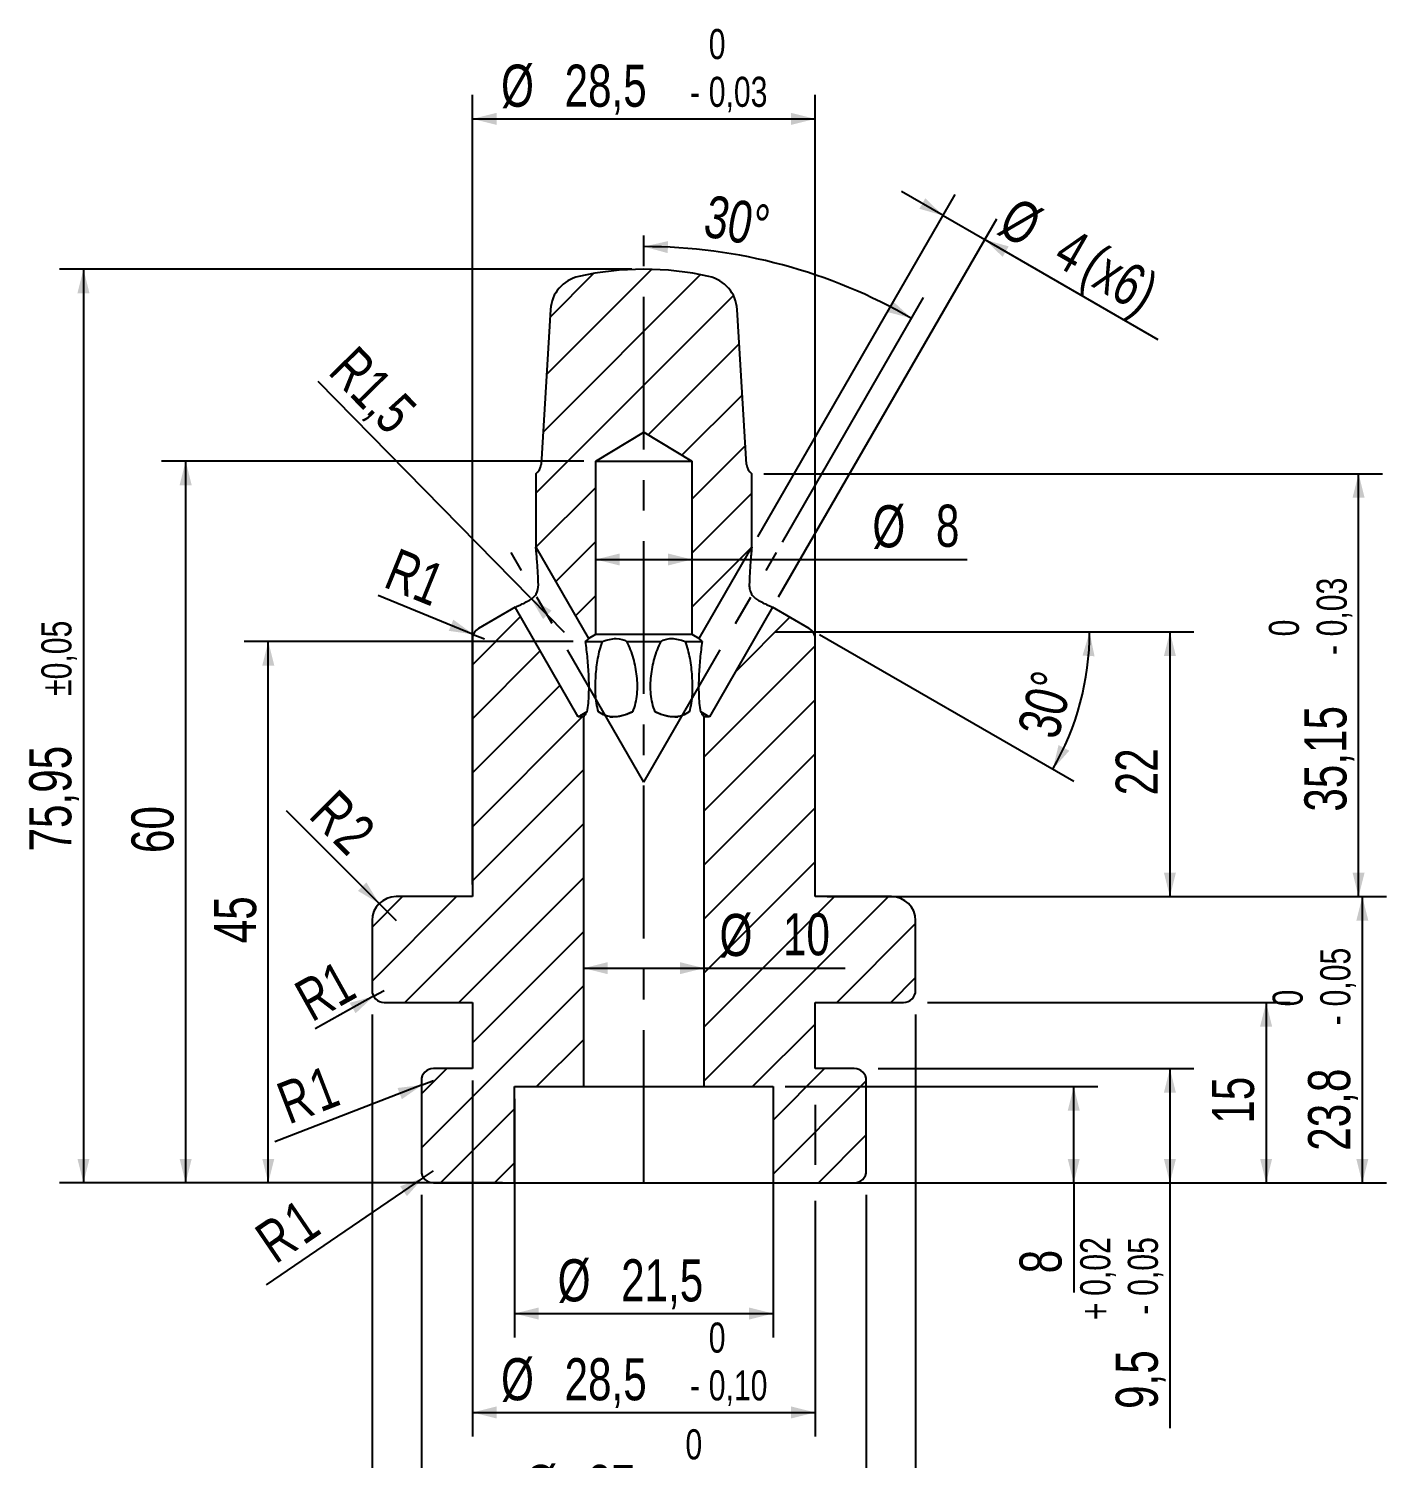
# Model space of a CAD drawing. Header units: millimetres. Extents: x 8 to 412, y 8 to 289.
# Drawn here: x 186.4 to 299.4, y 103.5 to 222.3 of the extents above; entities that cross this region are included whole.
import ezdxf

# ---------------------------------------------------------------- set-up
doc = ezdxf.new("R2010")
doc.units = ezdxf.units.MM
doc.linetypes.add('CENTERX2', pattern=[20.32, 12.7, -2.54, 2.54, -2.54])
for name, color, linetype in [('CENTERLINE', 4, 'CENTERX2'), ('DIMENSIONS', 2, 'Continuous'), ('HATCH', 3, 'Continuous')]:
    doc.layers.add(name, color=color, linetype=linetype)
doc.layers.add('OUTLINE', color=7, linetype='Continuous', lineweight=25)
doc.styles.add('SLDTEXTSTYLE0', font='TXT', dxfattribs={"width": 0.75})
doc.dimstyles.new('SLDDIMSTYLE1', dxfattribs={"dimtxt": 3.5, "dimasz": 2, "dimexe": 0, "dimexo": 0.0625, "dimgap": 0.875, "dimtad": 1, "dimdec": 4, "dimzin": 12, "dimdsep": 46, "dimtxsty": 'SLDTEXTSTYLE0', "dimsah": 1, "dimcen": 0.09, "dimazin": 3, "dimtfac": 1, "dimtofl": 0, "dimtmove": 0, "dimatfit": 3, "dimfxl": 0, "dimfrac": 2, "dimtolj": 1, "dimtzin": 12, "dimarcsym": 0})
doc.dimstyles.new('SLDDIMSTYLE10', dxfattribs={"dimtxt": 3.5, "dimasz": 2, "dimexe": 0, "dimexo": 0.0625, "dimgap": 0.875, "dimtad": 1, "dimrnd": 1e-09, "dimzin": 12, "dimdsep": 46, "dimtxsty": 'SLDTEXTSTYLE0', "dimsah": 1, "dimcen": 0, "dimadec": 0, "dimazin": 3, "dimtfac": 1, "dimtofl": 0, "dimtmove": 0, "dimatfit": 3, "dimfxl": 0, "dimfrac": 2, "dimtolj": 1, "dimtzin": 12, "dimarcsym": 0})
doc.dimstyles.new('SLDDIMSTYLE11', dxfattribs={"dimtxt": 3.5, "dimasz": 2, "dimexe": 0, "dimexo": 0.0625, "dimgap": 0.875, "dimtad": 1, "dimrnd": 1e-09, "dimzin": 12, "dimdsep": 46, "dimtxsty": 'SLDTEXTSTYLE0', "dimsah": 1, "dimcen": 0, "dimadec": 0, "dimazin": 3, "dimtfac": 1, "dimtofl": 0, "dimtmove": 0, "dimatfit": 3, "dimfxl": 0, "dimfrac": 2, "dimtolj": 1, "dimtzin": 12, "dimarcsym": 0})
doc.dimstyles.new('SLDDIMSTYLE12', dxfattribs={"dimtxt": 3.5, "dimasz": 2, "dimexe": 0, "dimexo": 0.0625, "dimgap": 0.875, "dimtad": 1, "dimrnd": 1e-09, "dimzin": 12, "dimdsep": 46, "dimtxsty": 'SLDTEXTSTYLE0', "dimsah": 1, "dimcen": 0.09, "dimadec": 0, "dimazin": 3, "dimtfac": 1, "dimtmove": 0, "dimatfit": 0, "dimfxl": 0, "dimfrac": 2, "dimtolj": 1, "dimtzin": 12, "dimarcsym": 0})
doc.dimstyles.new('SLDDIMSTYLE13', dxfattribs={"dimtxt": 3.5, "dimasz": 2, "dimexe": 0, "dimexo": 0.0625, "dimgap": 0.875, "dimtad": 1, "dimrnd": 1e-09, "dimzin": 12, "dimdsep": 46, "dimtxsty": 'SLDTEXTSTYLE0', "dimsah": 1, "dimcen": 0, "dimadec": 0, "dimazin": 3, "dimtfac": 1, "dimtofl": 0, "dimtmove": 1, "dimatfit": 3, "dimfxl": 0, "dimfrac": 2, "dimtolj": 1, "dimtzin": 12, "dimarcsym": 0})
doc.dimstyles.new('SLDDIMSTYLE2', dxfattribs={"dimtxt": 3.5, "dimasz": 2, "dimexe": 0, "dimexo": 0.0625, "dimgap": 0.875, "dimtad": 1, "dimrnd": 1e-09, "dimzin": 12, "dimdsep": 46, "dimtxsty": 'SLDTEXTSTYLE0', "dimsah": 1, "dimcen": 0.09, "dimadec": 0, "dimazin": 3, "dimtfac": 1, "dimtofl": 0, "dimtmove": 0, "dimatfit": 3, "dimfxl": 0, "dimfrac": 2, "dimtolj": 1, "dimtzin": 12, "dimarcsym": 0})
doc.dimstyles.new('SLDDIMSTYLE3', dxfattribs={"dimtxt": 3.5, "dimasz": 2, "dimexe": 0, "dimexo": 0.0625, "dimgap": 0.875, "dimtad": 1, "dimdec": 1, "dimrnd": 1e-09, "dimzin": 12, "dimdsep": 46, "dimtxsty": 'SLDTEXTSTYLE0', "dimsah": 1, "dimcen": 0.09, "dimadec": 0, "dimazin": 3, "dimtol": 1, "dimtm": 0.05, "dimtfac": 1, "dimtofl": 0, "dimtmove": 0, "dimatfit": 3, "dimfxl": 0, "dimfrac": 2, "dimtolj": 1, "dimarcsym": 0})
doc.dimstyles.new('SLDDIMSTYLE4', dxfattribs={"dimtxt": 3.5, "dimasz": 2, "dimexe": 0, "dimexo": 0.0625, "dimgap": 0.875, "dimtad": 1, "dimrnd": 1e-09, "dimzin": 12, "dimdsep": 46, "dimtxsty": 'SLDTEXTSTYLE0', "dimsah": 1, "dimcen": 0.09, "dimadec": 0, "dimazin": 3, "dimtol": 1, "dimtp": 0.02, "dimtm": 0.05, "dimtfac": 1, "dimtofl": 0, "dimtmove": 0, "dimatfit": 3, "dimfxl": 0, "dimfrac": 2, "dimtolj": 1, "dimarcsym": 0})
doc.dimstyles.new('SLDDIMSTYLE5', dxfattribs={"dimtxt": 3.5, "dimasz": 2, "dimexe": 0, "dimexo": 0.0625, "dimgap": 0.875, "dimtad": 1, "dimrnd": 1e-09, "dimzin": 12, "dimdsep": 46, "dimtxsty": 'SLDTEXTSTYLE0', "dimsah": 1, "dimcen": 0.09, "dimadec": 0, "dimazin": 3, "dimtol": 1, "dimtm": 0.03, "dimtfac": 1, "dimtofl": 0, "dimtmove": 0, "dimatfit": 3, "dimfxl": 0, "dimfrac": 2, "dimtolj": 1, "dimarcsym": 0})
doc.dimstyles.new('SLDDIMSTYLE6', dxfattribs={"dimtxt": 3.5, "dimasz": 2, "dimexe": 0, "dimexo": 0.0625, "dimgap": 0.875, "dimtad": 1, "dimrnd": 1e-09, "dimzin": 12, "dimdsep": 46, "dimtxsty": 'SLDTEXTSTYLE0', "dimsah": 1, "dimcen": 0.09, "dimadec": 0, "dimazin": 3, "dimtol": 1, "dimtm": 0.1, "dimtfac": 1, "dimtofl": 0, "dimtmove": 0, "dimatfit": 3, "dimfxl": 0, "dimfrac": 2, "dimtolj": 1, "dimarcsym": 0})
doc.dimstyles.new('SLDDIMSTYLE7', dxfattribs={"dimtxt": 3.5, "dimasz": 2, "dimexe": 0, "dimexo": 0.0625, "dimgap": 0.875, "dimtad": 1, "dimdec": 1, "dimrnd": 1e-09, "dimzin": 12, "dimdsep": 46, "dimtxsty": 'SLDTEXTSTYLE0', "dimsah": 1, "dimcen": 0.09, "dimadec": 0, "dimazin": 3, "dimtfac": 1, "dimtdec": 1, "dimtofl": 0, "dimtmove": 0, "dimatfit": 3, "dimfxl": 0, "dimfrac": 2, "dimtolj": 1, "dimtzin": 12, "dimarcsym": 0})
doc.dimstyles.new('SLDDIMSTYLE8', dxfattribs={"dimtxt": 3.5, "dimasz": 2, "dimexe": 0, "dimexo": 0.0625, "dimgap": 0.875, "dimtad": 1, "dimdec": 1, "dimrnd": 1e-09, "dimzin": 12, "dimdsep": 46, "dimtxsty": 'SLDTEXTSTYLE0', "dimsah": 1, "dimcen": 0, "dimadec": 0, "dimazin": 3, "dimtfac": 1, "dimtdec": 1, "dimtofl": 0, "dimtmove": 0, "dimatfit": 3, "dimfxl": 0, "dimfrac": 2, "dimtolj": 1, "dimtzin": 12, "dimarcsym": 0})
doc.dimstyles.new('SLDDIMSTYLE9', dxfattribs={"dimtxt": 3.5, "dimasz": 2, "dimexe": 0, "dimexo": 0.0625, "dimgap": 0.875, "dimtad": 1, "dimrnd": 1e-09, "dimzin": 12, "dimdsep": 46, "dimtxsty": 'SLDTEXTSTYLE0', "dimsah": 1, "dimcen": 0.09, "dimadec": 0, "dimazin": 3, "dimtol": 1, "dimtp": 0.05, "dimtm": 0.05, "dimtfac": 1, "dimtofl": 0, "dimtmove": 0, "dimatfit": 3, "dimfxl": 0, "dimfrac": 2, "dimtolj": 1, "dimarcsym": 0})

# ---------------------------------------------------------------- blocks, each defined once
blk = doc.blocks.new('_D')
at = {"layer": 'DIMENSIONS'}
blk.add_line((249.13, 179.65), (260.86, 199.99), dxfattribs=at)
blk.add_arc((237.6, 159.69), 44.53, 60, 90, dxfattribs=at)
for points in [[(237.6, 204.22), (239.59, 203.68), (239.61, 204.68)], [(259.86, 198.26), (258.35, 199.65), (257.87, 198.78)]]:
    blk.add_solid(points, dxfattribs=at)
at = {"layer": 'DIMENSIONS', "insert": (243.07, 208.55), "char_height": 3.5, "attachment_point": 1, "rotation": 349.5089, "style": 'SLDTEXTSTYLE0'}
blk.add_mtext('30°', dxfattribs=at)
blk = doc.blocks.new('_D_1')
at = {"layer": 'DIMENSIONS'}
for p, q in [((252.22, 171.98), (273.35, 159.78)), ((255.82, 172.19), (276.67, 172.19))]:
    blk.add_line(p, q, dxfattribs=at)
blk.add_arc((251.85, 172.19), 22.82, 330, 0, dxfattribs=at)
for points in [[(274.67, 172.19), (274.08, 170.22), (275.08, 170.17)], [(271.61, 160.78), (272.98, 162.32), (272.09, 162.79)]]:
    blk.add_solid(points, dxfattribs=at)
at = {"layer": 'DIMENSIONS', "insert": (268.63, 164.05), "char_height": 3.5, "attachment_point": 1, "rotation": 75, "style": 'SLDTEXTSTYLE0'}
blk.add_mtext('30°', dxfattribs=at)
blk = doc.blocks.new('_D_2')
at = {"layer": 'DIMENSIONS'}
for p, q in [((252.85, 172.19), (283.35, 172.19)), ((281.35, 172.19), (281.35, 150.19)), ((252.85, 150.19), (283.35, 150.19))]:
    blk.add_line(p, q, dxfattribs=at)
for points in [[(281.35, 172.19), (280.85, 170.19), (281.85, 170.19)], [(281.35, 150.19), (281.85, 152.19), (280.85, 152.19)]]:
    blk.add_solid(points, dxfattribs=at)
at = {"layer": 'DIMENSIONS', "insert": (276.84, 158.61), "char_height": 3.5, "attachment_point": 1, "rotation": 90, "style": 'SLDTEXTSTYLE0'}
blk.add_mtext('22', dxfattribs=at)
blk = doc.blocks.new('_D_3')
at = {"layer": 'DIMENSIONS'}
for p, q in [((261.2, 150.19), (299.35, 150.19)), ((297.35, 150.19), (297.35, 126.39)), ((257.1, 126.39), (299.35, 126.39))]:
    blk.add_line(p, q, dxfattribs=at)
for points in [[(297.35, 150.19), (296.85, 148.19), (297.85, 148.19)], [(297.35, 126.39), (297.85, 128.39), (296.85, 128.39)]]:
    blk.add_solid(points, dxfattribs=at)
at = {"layer": 'DIMENSIONS', "attachment_point": 1, "rotation": 90, "style": 'SLDTEXTSTYLE0'}
for s, insert, char_height in [('0,05', (293.85, 141.06), 2.5), ('0', (289.89, 141.06), 2.5), ('-', (293.85, 139.49), 2.5), ('23,8', (292.84, 129.06), 3.5)]:
    blk.add_mtext(s, dxfattribs=dict(at, insert=insert, char_height=char_height))
blk = doc.blocks.new('_D_4')
at = {"layer": 'DIMENSIONS'}
for p, q in [((257.1, 135.89), (283.35, 135.89)), ((281.35, 135.89), (281.35, 126.39)), ((257.1, 126.39), (283.35, 126.39)), ((281.35, 126.39), (281.35, 106.01))]:
    blk.add_line(p, q, dxfattribs=at)
for points in [[(281.35, 135.89), (280.85, 133.89), (281.85, 133.89)], [(281.35, 126.39), (281.85, 128.39), (280.85, 128.39)]]:
    blk.add_solid(points, dxfattribs=at)
at = {"layer": 'DIMENSIONS', "attachment_point": 1, "rotation": 90, "style": 'SLDTEXTSTYLE0'}
for s, insert, char_height in [('0,02', (273.89, 117), 2.5), ('0,05', (277.85, 117), 2.5), ('+', (273.89, 114.98), 2.5), ('-', (277.85, 115.44), 2.5), ('9,5', (276.84, 107.6), 3.5)]:
    blk.add_mtext(s, dxfattribs=dict(at, insert=insert, char_height=char_height))
blk = doc.blocks.new('_D_5')
at = {"layer": 'DIMENSIONS'}
for p, q in [((261.2, 141.39), (291.35, 141.39)), ((289.35, 141.39), (289.35, 126.39)), ((257.1, 126.39), (291.35, 126.39))]:
    blk.add_line(p, q, dxfattribs=at)
for points in [[(289.35, 141.39), (288.85, 139.39), (289.85, 139.39)], [(289.35, 126.39), (289.85, 128.39), (288.85, 128.39)]]:
    blk.add_solid(points, dxfattribs=at)
at = {"layer": 'DIMENSIONS', "insert": (284.84, 131.31), "char_height": 3.5, "attachment_point": 1, "rotation": 90, "style": 'SLDTEXTSTYLE0'}
blk.add_mtext('15', dxfattribs=at)
blk = doc.blocks.new('_D_6')
at = {"layer": 'DIMENSIONS'}
for p, q in [((223.35, 151.19), (223.35, 216.84)), ((251.85, 151.19), (251.85, 216.84)), ((223.35, 214.84), (251.85, 214.84))]:
    blk.add_line(p, q, dxfattribs=at)
for points in [[(223.35, 214.84), (225.35, 214.34), (225.35, 215.34)], [(251.85, 214.84), (249.85, 215.34), (249.85, 214.34)]]:
    blk.add_solid(points, dxfattribs=at)
at = {"layer": 'DIMENSIONS', "attachment_point": 1, "style": 'SLDTEXTSTYLE0'}
for s, insert, char_height in [('0', (243, 222.31), 2.5), ('%%c', (225.73, 219.35), 3.5), ('28,5', (231.01, 219.35), 3.5), ('0,03', (243, 218.34), 2.5), ('-', (241.44, 218.34), 2.5)]:
    blk.add_mtext(s, dxfattribs=dict(at, insert=insert, char_height=char_height))
blk = doc.blocks.new('_D_7')
at = {"layer": 'DIMENSIONS'}
for p, q in [((215, 140.39), (215, 87.42)), ((260.2, 140.39), (260.2, 87.42)), ((215, 89.42), (260.2, 89.42))]:
    blk.add_line(p, q, dxfattribs=at)
for points in [[(215, 89.42), (217, 88.92), (217, 89.92)], [(260.2, 89.42), (258.2, 89.92), (258.2, 88.92)]]:
    blk.add_solid(points, dxfattribs=at)
at = {"layer": 'DIMENSIONS', "attachment_point": 1, "style": 'SLDTEXTSTYLE0'}
for s, insert, char_height in [('0', (243, 96.89), 2.5), ('%%c', (225.73, 93.93), 3.5), ('45,2', (231.01, 93.93), 3.5), ('0,10', (243, 92.92), 2.5), ('-', (241.44, 92.92), 2.5)]:
    blk.add_mtext(s, dxfattribs=dict(at, insert=insert, char_height=char_height))
blk = doc.blocks.new('_D_8')
at = {"layer": 'DIMENSIONS'}
for p, q in [((219.1, 125.39), (219.1, 96.44)), ((256.1, 125.39), (256.1, 96.44)), ((219.1, 98.44), (256.1, 98.44))]:
    blk.add_line(p, q, dxfattribs=at)
for points in [[(219.1, 98.44), (221.1, 97.94), (221.1, 98.94)], [(256.1, 98.44), (254.1, 98.94), (254.1, 97.94)]]:
    blk.add_solid(points, dxfattribs=at)
at = {"layer": 'DIMENSIONS', "attachment_point": 1, "style": 'SLDTEXTSTYLE0'}
for s, insert, char_height in [('0', (241.06, 105.91), 2.5), ('%%c', (227.67, 102.95), 3.5), ('37', (232.95, 102.95), 3.5), ('0,10', (241.06, 101.94), 2.5), ('-', (239.5, 101.94), 2.5)]:
    blk.add_mtext(s, dxfattribs=dict(at, insert=insert, char_height=char_height))
blk = doc.blocks.new('_D_9')
at = {"layer": 'DIMENSIONS'}
for p, q in [((249.35, 134.39), (275.35, 134.39)), ((273.35, 126.39), (273.35, 134.39)), ((249.35, 126.39), (275.35, 126.39)), ((273.35, 126.39), (273.35, 117.28))]:
    blk.add_line(p, q, dxfattribs=at)
for points in [[(273.35, 134.39), (272.85, 132.39), (273.85, 132.39)], [(273.35, 126.39), (273.85, 128.39), (272.85, 128.39)]]:
    blk.add_solid(points, dxfattribs=at)
at = {"layer": 'DIMENSIONS', "insert": (268.84, 118.87), "char_height": 3.5, "attachment_point": 1, "rotation": 90, "style": 'SLDTEXTSTYLE0'}
blk.add_mtext('8', dxfattribs=at)
blk = doc.blocks.new('_D_10')
at = {"layer": 'DIMENSIONS'}
for p, q in [((226.85, 133.39), (226.85, 113.53)), ((248.35, 133.39), (248.35, 113.53)), ((226.85, 115.53), (248.35, 115.53))]:
    blk.add_line(p, q, dxfattribs=at)
for points in [[(226.85, 115.53), (228.85, 115.03), (228.85, 116.03)], [(248.35, 115.53), (246.35, 116.03), (246.35, 115.03)]]:
    blk.add_solid(points, dxfattribs=at)
at = {"layer": 'DIMENSIONS', "char_height": 3.5, "attachment_point": 1, "style": 'SLDTEXTSTYLE0'}
for s, insert in [('%%c', (230.44, 120.04)), ('21,5', (235.71, 120.04))]:
    blk.add_mtext(s, dxfattribs=dict(at, insert=insert))
blk = doc.blocks.new('_D_11')
at = {"layer": 'DIMENSIONS'}
for q in [(206.92, 129.81), (220.1, 134.89)]:
    blk.add_line((219.17, 134.53), q, dxfattribs=at)
blk.add_solid([(219.17, 134.53), (217.12, 134.28), (217.48, 133.35)], dxfattribs=at)
at = {"layer": 'DIMENSIONS', "char_height": 3.5, "attachment_point": 1, "rotation": 21.0977, "style": 'SLDTEXTSTYLE0'}
for s, insert in [('1', (209.45, 135.51)), ('R', (206.81, 134.49))]:
    blk.add_mtext(s, dxfattribs=dict(at, insert=insert))
blk = doc.blocks.new('_D_12')
at = {"layer": 'DIMENSIONS'}
for q in [(207.88, 157.31), (217, 148.19)]:
    blk.add_line((215.59, 149.61), q, dxfattribs=at)
blk.add_solid([(215.59, 149.61), (214.53, 151.37), (213.82, 150.67)], dxfattribs=at)
at = {"layer": 'DIMENSIONS', "char_height": 3.5, "attachment_point": 1, "rotation": 315, "style": 'SLDTEXTSTYLE0'}
for s, insert in [('R', (212.1, 159.29)), ('2', (214.11, 157.29))]:
    blk.add_mtext(s, dxfattribs=dict(at, insert=insert))
blk = doc.blocks.new('_D_13')
at = {"layer": 'DIMENSIONS'}
for p, q in [((223.35, 134.89), (223.35, 105.31)), ((251.85, 132.89), (251.85, 127.89)), ((251.85, 124.89), (251.85, 105.31)), ((223.35, 107.31), (251.85, 107.31))]:
    blk.add_line(p, q, dxfattribs=at)
for points in [[(223.35, 107.31), (225.35, 106.81), (225.35, 107.81)], [(251.85, 107.31), (249.85, 107.81), (249.85, 106.81)]]:
    blk.add_solid(points, dxfattribs=at)
at = {"layer": 'DIMENSIONS', "attachment_point": 1, "style": 'SLDTEXTSTYLE0'}
for s, insert, char_height in [('0', (243, 114.78), 2.5), ('%%c', (225.73, 111.82), 3.5), ('28,5', (231.01, 111.82), 3.5), ('0,10', (243, 110.81), 2.5), ('-', (241.44, 110.81), 2.5)]:
    blk.add_mtext(s, dxfattribs=dict(at, insert=insert, char_height=char_height))
blk = doc.blocks.new('_D_14')
at = {"layer": 'DIMENSIONS'}
for p, q in [((247.58, 185.34), (299.04, 185.34)), ((297.04, 150.19), (297.04, 185.34)), ((259.2, 150.19), (299.04, 150.19))]:
    blk.add_line(p, q, dxfattribs=at)
for points in [[(297.04, 185.34), (296.54, 183.34), (297.54, 183.34)], [(297.04, 150.19), (297.54, 152.19), (296.54, 152.19)]]:
    blk.add_solid(points, dxfattribs=at)
at = {"layer": 'DIMENSIONS', "attachment_point": 1, "rotation": 90, "style": 'SLDTEXTSTYLE0'}
for s, insert, char_height in [('0,03', (293.55, 171.82), 2.5), ('0', (289.58, 171.82), 2.5), ('-', (293.55, 170.26), 2.5), ('35,15', (292.53, 157.25), 3.5)]:
    blk.add_mtext(s, dxfattribs=dict(at, insert=insert, char_height=char_height))
blk = doc.blocks.new('_D_15')
at = {"layer": 'DIMENSIONS'}
for p, q in [((236.6, 202.34), (189, 202.34)), ((191, 202.34), (191, 126.39)), ((225.85, 126.39), (189, 126.39))]:
    blk.add_line(p, q, dxfattribs=at)
for points in [[(191, 202.34), (190.5, 200.34), (191.5, 200.34)], [(191, 126.39), (191.5, 128.39), (190.5, 128.39)]]:
    blk.add_solid(points, dxfattribs=at)
at = {"layer": 'DIMENSIONS', "attachment_point": 1, "rotation": 90, "style": 'SLDTEXTSTYLE0'}
for s, insert, char_height in [('±0,05', (187.5, 166.87), 2.5), ('75,95', (186.49, 153.94), 3.5)]:
    blk.add_mtext(s, dxfattribs=dict(at, insert=insert, char_height=char_height))
blk = doc.blocks.new('_D_16')
at = {"layer": 'DIMENSIONS'}
for q in [(220.1, 127.39), (206.19, 117.91)]:
    blk.add_line((219.27, 126.83), q, dxfattribs=at)
blk.add_solid([(219.27, 126.83), (217.34, 126.11), (217.9, 125.29)], dxfattribs=at)
at = {"layer": 'DIMENSIONS', "char_height": 3.5, "attachment_point": 1, "rotation": 34.2882, "style": 'SLDTEXTSTYLE0'}
for s, insert in [('1', (207.34, 124.07)), ('R', (205, 122.48))]:
    blk.add_mtext(s, dxfattribs=dict(at, insert=insert))
blk = doc.blocks.new('_D_17')
at = {"layer": 'DIMENSIONS'}
for q in [(215.52, 175.21), (224.35, 171.61)]:
    blk.add_line((223.42, 171.99), q, dxfattribs=at)
blk.add_solid([(223.42, 171.99), (221.76, 173.21), (221.38, 172.28)], dxfattribs=at)
at = {"layer": 'DIMENSIONS', "insert": (217.15, 179.22), "char_height": 3.5, "attachment_point": 1, "rotation": 337.8618, "style": 'SLDTEXTSTYLE0'}
blk.add_mtext('R1', dxfattribs=at)
blk = doc.blocks.new('_D_18')
at = {"layer": 'DIMENSIONS'}
for p, q in [((231.73, 171.39), (204.37, 171.39)), ((206.37, 126.39), (206.37, 171.39)), ((219.1, 126.39), (204.37, 126.39))]:
    blk.add_line(p, q, dxfattribs=at)
for points in [[(206.37, 171.39), (205.87, 169.39), (206.87, 169.39)], [(206.37, 126.39), (206.87, 128.39), (205.87, 128.39)]]:
    blk.add_solid(points, dxfattribs=at)
at = {"layer": 'DIMENSIONS', "insert": (201.86, 146.31), "char_height": 3.5, "attachment_point": 1, "rotation": 90, "style": 'SLDTEXTSTYLE0'}
blk.add_mtext('45', dxfattribs=at)
blk = doc.blocks.new('_D_19')
at = {"layer": 'DIMENSIONS'}
for p, q in [((232.6, 186.39), (197.5, 186.39)), ((199.5, 126.39), (199.5, 186.39)), ((219.1, 126.39), (197.5, 126.39))]:
    blk.add_line(p, q, dxfattribs=at)
for points in [[(199.5, 186.39), (199, 184.39), (200, 184.39)], [(199.5, 126.39), (200, 128.39), (199, 128.39)]]:
    blk.add_solid(points, dxfattribs=at)
at = {"layer": 'DIMENSIONS', "insert": (194.99, 153.81), "char_height": 3.5, "attachment_point": 1, "rotation": 90, "style": 'SLDTEXTSTYLE0'}
blk.add_mtext('60', dxfattribs=at)
blk = doc.blocks.new('_D_20')
at = {"layer": 'DIMENSIONS'}
for p, q in [((232.6, 144.24), (242.6, 144.24)), ((242.6, 144.24), (254.35, 144.24))]:
    blk.add_line(p, q, dxfattribs=at)
for points in [[(232.6, 144.24), (234.6, 143.74), (234.6, 144.74)], [(242.6, 144.24), (240.6, 144.74), (240.6, 143.74)]]:
    blk.add_solid(points, dxfattribs=at)
at = {"layer": 'DIMENSIONS', "char_height": 3.5, "attachment_point": 1, "style": 'SLDTEXTSTYLE0'}
for s, insert in [('%%c', (243.9, 148.75)), ('10', (249.17, 148.81))]:
    blk.add_mtext(s, dxfattribs=dict(at, insert=insert))
blk = doc.blocks.new('_D_21')
at = {"layer": 'DIMENSIONS'}
for p, q in [((233.6, 178.21), (241.6, 178.21)), ((241.6, 178.21), (264.48, 178.21))]:
    blk.add_line(p, q, dxfattribs=at)
for points in [[(233.6, 178.21), (235.6, 177.71), (235.6, 178.71)], [(241.6, 178.21), (239.6, 178.71), (239.6, 177.71)]]:
    blk.add_solid(points, dxfattribs=at)
at = {"layer": 'DIMENSIONS', "char_height": 3.5, "attachment_point": 1, "style": 'SLDTEXTSTYLE0'}
for s, insert in [('%%c', (256.61, 182.72)), ('8', (261.89, 182.77))]:
    blk.add_mtext(s, dxfattribs=dict(at, insert=insert))
blk = doc.blocks.new('_D_22')
at = {"layer": 'DIMENSIONS'}
for p, q in [((247.08, 180.1), (263.49, 208.54)), ((262.49, 206.8), (259.03, 208.8)), ((248.81, 175.1), (266.96, 206.54)), ((262.49, 206.8), (265.96, 204.8)), ((265.96, 204.8), (280.34, 196.5))]:
    blk.add_line(p, q, dxfattribs=at)
for points in [[(262.49, 206.8), (261.01, 208.24), (260.51, 207.37)], [(265.96, 204.8), (267.44, 203.37), (267.94, 204.24)]]:
    blk.add_solid(points, dxfattribs=at)
at = {"layer": 'DIMENSIONS', "char_height": 3.5, "attachment_point": 1, "rotation": 330, "style": 'SLDTEXTSTYLE0'}
for s, insert in [('%%c', (268.62, 208.47)), ('4', (273.22, 205.88)), ('(x6)', (275.46, 204.59))]:
    blk.add_mtext(s, dxfattribs=dict(at, insert=insert))
blk = doc.blocks.new('_D_23')
at = {"layer": 'DIMENSIONS'}
for q in [(210.28, 139.19), (216, 142.39)]:
    blk.add_line((215.13, 141.9), q, dxfattribs=at)
blk.add_solid([(215.13, 141.9), (213.14, 141.36), (213.63, 140.49)], dxfattribs=at)
at = {"layer": 'DIMENSIONS', "insert": (208.28, 142.77), "char_height": 3.5, "attachment_point": 1, "rotation": 29.2049, "style": 'SLDTEXTSTYLE0'}
blk.add_mtext('R1', dxfattribs=at)
blk = doc.blocks.new('_D_24')
at = {"layer": 'DIMENSIONS'}
for q in [(210.52, 193.01), (230.98, 172.18)]:
    blk.add_line((228.18, 175.03), q, dxfattribs=at)
blk.add_solid([(228.18, 175.03), (229.22, 173.26), (229.93, 173.96)], dxfattribs=at)
at = {"layer": 'DIMENSIONS', "insert": (213.74, 196.17), "char_height": 3.5, "attachment_point": 1, "rotation": 314.4294, "style": 'SLDTEXTSTYLE0'}
blk.add_mtext('R1,5', dxfattribs=at)

msp = doc.modelspace()

# ---------------------------------------------------------------- hatches: boundary and pattern name
at = {"layer": 'HATCH'}
h = msp.add_hatch(dxfattribs=at)
h.set_pattern_fill('ANSI31', color=256, angle=3e-322, style=0)
edge = h.paths.add_edge_path(flags=0)
edge.add_line((242.18854, 171.6392), (246.5753, 179.23731))
edge.add_line((246.5753, 179.23731), (246.5753, 185.34179))
edge.add_arc((247.14844, 186.16125), 1, 183.5, 235.0308846, ccw=False)
edge.add_line((246.1503, 186.1002), (245.36117, 199.00238))
edge.add_arc((242.36677, 198.81924), 3, 3.5, 77.4872144)
edge.add_arc((237.6003, 177.34179), 25, 77.4872144, 102.5127856)
edge.add_arc((232.83384, 198.81924), 3, 102.5127856, 176.5)
edge.add_line((229.83944, 199.00238), (229.0503, 186.1002))
edge.add_arc((228.05217, 186.16125), 1, 304.9691154, 356.5, ccw=False)
edge.add_line((228.6253, 185.34179), (228.6253, 179.23731))
edge.add_line((228.6253, 179.23731), (233.01207, 171.6392))
edge.add_line((233.01207, 171.6392), (233.6003, 171.99265))
edge.add_line((233.6003, 171.99265), (233.6003, 186.39179))
edge.add_line((233.6003, 186.39179), (237.6003, 188.79523))
edge.add_line((237.6003, 188.79523), (241.6003, 186.39179))
edge.add_line((241.6003, 186.39179), (241.6003, 171.99265))
edge.add_line((241.6003, 171.99265), (242.18854, 171.6392))
h = msp.add_hatch(dxfattribs=at)
h.set_pattern_fill('ANSI31', color=256, angle=3e-322, style=0)
edge = h.paths.add_edge_path(flags=0)
edge.add_arc((220.1003, 134.89179), 1, 90, 180)
edge.add_line((219.1003, 134.89179), (219.1003, 127.39179))
edge.add_arc((220.1003, 127.39179), 1, 180, 270)
edge.add_line((220.1003, 126.39179), (226.8503, 126.39179))
edge.add_line((226.8503, 126.39179), (226.8503, 134.39179))
edge.add_line((226.8503, 134.39179), (232.6003, 134.39179))
edge.add_line((232.6003, 134.39179), (232.6003, 165.12666))
edge.add_line((232.6003, 165.12666), (232.14874, 165.13455))
edge.add_line((232.14874, 165.13455), (226.89325, 174.23731))
edge.add_line((226.89325, 174.23731), (223.8503, 172.48046))
edge.add_arc((224.3503, 171.61444), 1, 120, 180)
edge.add_line((223.3503, 171.61444), (223.3503, 150.19179))
edge.add_line((223.3503, 150.19179), (217.0003, 150.19179))
edge.add_arc((217.0003, 148.19179), 2, 90, 180)
edge.add_line((215.0003, 148.19179), (215.0003, 142.39179))
edge.add_arc((216.0003, 142.39179), 1, 180, 270)
edge.add_line((216.0003, 141.39179), (223.3503, 141.39179))
edge.add_line((223.3503, 141.39179), (223.3503, 135.89179))
edge.add_line((223.3503, 135.89179), (220.1003, 135.89179))
h = msp.add_hatch(dxfattribs=at)
h.set_pattern_fill('ANSI31', color=256, angle=3e-322, style=0)
edge = h.paths.add_edge_path(flags=0)
edge.add_arc((255.1003, 134.89179), 1, 0, 90)
edge.add_line((255.1003, 135.89179), (251.8503, 135.89179))
edge.add_line((251.8503, 135.89179), (251.8503, 141.39179))
edge.add_line((251.8503, 141.39179), (259.2003, 141.39179))
edge.add_arc((259.2003, 142.39179), 1, 270, 360)
edge.add_line((260.2003, 142.39179), (260.2003, 148.19179))
edge.add_arc((258.2003, 148.19179), 2, 0, 90)
edge.add_line((258.2003, 150.19179), (251.8503, 150.19179))
edge.add_line((251.8503, 150.19179), (251.8503, 171.61444))
edge.add_arc((250.8503, 171.61444), 1, 0, 60)
edge.add_line((251.3503, 172.48046), (248.30735, 174.23731))
edge.add_line((248.30735, 174.23731), (243.05187, 165.13455))
edge.add_line((243.05187, 165.13455), (242.6003, 165.12666))
edge.add_line((242.6003, 165.12666), (242.6003, 134.39179))
edge.add_line((242.6003, 134.39179), (248.3503, 134.39179))
edge.add_line((248.3503, 134.39179), (248.3503, 126.39179))
edge.add_line((248.3503, 126.39179), (255.1003, 126.39179))
edge.add_arc((255.1003, 127.39179), 1, 270, 360)
edge.add_line((256.1003, 127.39179), (256.1003, 134.89179))

# ---------------------------------------------------------------- linework, layer by layer
at = {"layer": 'CENTERLINE'}
for p, q in [((237.6003, 126.39179), (237.6003, 207.31982)), ((237.6003, 159.69215), (226.57529, 178.78804)), ((237.6003, 159.69215), (248.62532, 178.78804)), ((248.5503, 172.19179), (254.8218, 172.19179))]:
    msp.add_line(p, q, dxfattribs=at)
at = {"layer": 'OUTLINE'}
for p, q in [((229.83944, 199.00238), (229.0503, 186.1002)), ((246.1503, 186.1002), (245.36117, 199.00238)), ((233.6003, 186.39179), (237.6003, 188.79523)), ((237.6003, 188.79523), (241.6003, 186.39179)), ((233.6003, 186.39179), (241.6003, 186.39179)), ((233.6003, 171.99265), (233.6003, 186.39179)), ((241.6003, 186.39179), (241.6003, 171.99265)), ((228.6253, 185.34179), (228.6253, 179.23731)), ((246.5753, 179.23731), (246.5753, 185.34179)), ((228.6253, 179.23731), (233.01207, 171.6392)), ((242.18854, 171.6392), (246.5753, 179.23731)), ((226.89325, 174.23731), (223.8503, 172.48046)), ((232.14874, 165.13455), (226.89325, 174.23731)), ((248.30735, 174.23731), (243.05187, 165.13455)), ((251.3503, 172.48046), (248.30735, 174.23731)), ((223.3503, 171.61444), (223.3503, 150.19179)), ((232.73449, 171.39179), (234.17096, 171.39179)), ((233.01207, 171.6392), (233.6003, 171.99265)), ((233.6003, 171.99265), (241.6003, 171.99265)), ((236.16383, 171.39179), (239.03678, 171.39179)), ((241.02965, 171.39179), (242.46612, 171.39179)), ((241.6003, 171.99265), (242.18854, 171.6392)), ((251.8503, 150.19179), (251.8503, 171.61444)), ((232.6003, 165.12667), (232.14874, 165.13455)), ((232.6003, 134.39179), (232.6003, 165.12667)), ((243.05187, 165.13455), (242.6003, 165.12667)), ((242.6003, 165.12667), (242.6003, 134.39179)), ((223.3503, 150.19179), (217.0003, 150.19179)), ((258.2003, 150.19179), (251.8503, 150.19179)), ((215.0003, 148.19179), (215.0003, 142.39179)), ((260.2003, 142.39179), (260.2003, 148.19179)), ((216.0003, 141.39179), (223.3503, 141.39179)), ((223.3503, 141.39179), (223.3503, 135.89179)), ((251.8503, 135.89179), (251.8503, 141.39179)), ((251.8503, 141.39179), (259.2003, 141.39179)), ((223.3503, 135.89179), (220.1003, 135.89179)), ((255.1003, 135.89179), (251.8503, 135.89179)), ((219.1003, 134.89179), (219.1003, 127.39179)), ((226.8503, 126.39179), (226.8503, 134.39179)), ((226.8503, 134.39179), (232.6003, 134.39179)), ((232.6003, 134.39179), (242.6003, 134.39179)), ((242.6003, 134.39179), (248.3503, 134.39179)), ((248.3503, 134.39179), (248.3503, 126.39179)), ((256.1003, 127.39179), (256.1003, 134.89179)), ((220.1003, 126.39179), (226.8503, 126.39179)), ((226.8503, 126.39179), (248.3503, 126.39179)), ((248.3503, 126.39179), (255.1003, 126.39179))]:
    msp.add_line(p, q, dxfattribs=at)
at = {"layer": 'OUTLINE', "flags": 128}
for points in [[(232.872, 165.55212), (232.71245, 165.46), (232.56932, 165.37737), (232.44463, 165.30538), (232.34013, 165.24505), (232.25728, 165.19722), (232.19726, 165.16256), (232.16091, 165.14158), (232.14874, 165.13455)], [(243.05187, 165.13455), (243.0397, 165.14158), (243.00335, 165.16256), (242.94333, 165.19722), (242.86048, 165.24505), (242.75598, 165.30538), (242.63129, 165.37737), (242.48816, 165.46), (242.32861, 165.55212)]]:
    msp.add_lwpolyline(points, dxfattribs=at)
at = {"layer": 'OUTLINE'}
for centre, radius, start, end in [((237.6003, 177.34179), 25, 77.4872144, 102.5127856), ((232.83384, 198.81924), 3, 102.5127856, 176.5), ((242.36677, 198.81924), 3, 3.5, 77.4872144), ((228.05217, 186.16125), 1, 304.9691154, 356.5), ((247.14844, 186.16125), 1, 183.5, 235.0308846), ((224.3503, 171.61444), 1, 120, 180), ((250.8503, 171.61444), 1, 0, 60), ((234.83794, 169.26093), 4.12523, 269.1724458, 295.9658109), ((240.37434, 169.31327), 4.17742, 244.2046001, 270.6571432), ((217.0003, 148.19179), 2, 90, 180), ((258.2003, 148.19179), 2, 0, 90), ((216.0003, 142.39179), 1, 180, 270), ((259.2003, 142.39179), 1, 270, 0), ((220.1003, 134.89179), 1, 90, 180), ((255.1003, 134.89179), 1, 0, 90), ((220.1003, 127.39179), 1, 180, 270), ((255.1003, 127.39179), 1, 270, 0)]:
    msp.add_arc(centre, radius, start, end, dxfattribs=at)
for points, knots in [([(228.82974, 176.10334), (228.81914, 176.42646), (228.805, 176.74414), (228.77135, 177.36724), (228.7518, 177.67284), (228.71983, 178.11744), (228.7088, 178.26229), (228.68683, 178.53824), (228.67583, 178.67008), (228.65485, 178.91338), (228.64497, 179.02349), (228.63381, 179.14569), (228.63076, 179.17868), (228.62648, 179.22478), (228.6253, 179.23731), (228.6253, 179.23731)], [0, 0, 0, 0, 0.25, 0.25, 0.5, 0.5, 0.625, 0.625, 0.75, 0.75, 0.875, 0.875, 0.9375, 0.9375, 1, 1, 1, 1]), ([(246.5753, 179.23731), (246.5753, 179.23731), (246.57045, 179.18573), (246.55556, 179.02261), (246.54572, 178.91291), (246.52491, 178.6717), (246.51393, 178.54011), (246.49188, 178.26323), (246.48084, 178.11819), (246.44911, 177.67722), (246.42954, 177.37201), (246.39571, 176.74655), (246.38146, 176.42617), (246.37087, 176.10334)], [0, 0, 0, 0, 0.125, 0.125, 0.25, 0.25, 0.375, 0.375, 0.5, 0.5, 0.75, 0.75, 1, 1, 1, 1]), ([(228.05682, 174.8043), (228.16973, 174.86292), (228.27752, 174.93531), (228.47703, 175.11543), (228.56317, 175.21837), (228.77414, 175.56699), (228.83855, 175.83462), (228.82974, 176.10334)], [0, 0, 0, 0, 0.25, 0.25, 0.5, 0.5, 1, 1, 1, 1]), ([(246.37087, 176.10334), (246.36646, 175.96894), (246.37981, 175.83696), (246.44491, 175.57677), (246.4965, 175.45174), (246.63517, 175.22164), (246.72336, 175.11589), (246.9202, 174.93765), (247.03069, 174.86302), (247.14379, 174.8043)], [0, 0, 0, 0, 0.25, 0.25, 0.5, 0.5, 0.75, 0.75, 1, 1, 1, 1]), ([(226.89325, 174.23731), (226.89325, 174.23731), (226.92159, 174.25028), (227.03037, 174.30061), (227.11237, 174.33872), (227.319, 174.43659), (227.44598, 174.49748), (227.7303, 174.63743), (227.888, 174.71664), (228.05682, 174.8043)], [0, 0, 0, 0, 0.25, 0.25, 0.5, 0.5, 0.75, 0.75, 1, 1, 1, 1]), ([(247.14379, 174.8043), (247.31272, 174.71658), (247.46893, 174.63811), (247.75522, 174.49718), (247.88083, 174.43696), (248.08848, 174.33861), (248.16998, 174.30073), (248.27909, 174.25024), (248.30735, 174.23731), (248.30735, 174.23731)], [0, 0, 0, 0, 0.25, 0.25, 0.5, 0.5, 0.75, 0.75, 1, 1, 1, 1]), ([(232.73449, 171.39179), (232.76331, 171.17041), (232.79158, 170.94131), (232.84512, 170.47382), (232.87043, 170.23525), (232.91661, 169.75046), (232.93754, 169.50349), (232.97289, 169.00983), (232.98742, 168.76233), (233.01927, 168.01777), (233.02524, 167.51879), (232.99762, 166.76426), (232.98205, 166.51156), (232.93733, 166.02173), (232.90809, 165.7826), (232.872, 165.55212)], [0, 0, 0, 0, 0.125, 0.125, 0.25, 0.25, 0.375, 0.375, 0.5, 0.5, 0.75, 0.75, 0.875, 0.875, 1, 1, 1, 1]), ([(233.82819, 165.55212), (233.75549, 165.78212), (233.70533, 166.02069), (233.63119, 166.50923), (233.60752, 166.761), (233.56544, 167.51535), (233.57389, 168.01612), (233.63976, 169.01487), (233.69832, 169.51407), (233.8305, 170.2369), (233.88218, 170.47443), (234.00694, 170.94082), (234.07957, 171.16982), (234.17096, 171.39179)], [0, 0, 0, 0, 0.125, 0.125, 0.25, 0.25, 0.5, 0.5, 0.75, 0.75, 0.875, 0.875, 1, 1, 1, 1]), ([(234.17096, 171.39179), (234.36253, 171.46883), (234.5541, 171.53038), (234.9397, 171.61649), (235.12705, 171.63907), (235.65955, 171.63948), (235.96472, 171.54589), (236.16383, 171.39179)], [0, 0, 0, 0, 0.25, 0.25, 0.5, 0.5, 1, 1, 1, 1]), ([(236.16383, 171.39179), (236.2838, 171.17041), (236.38482, 170.94131), (236.56341, 170.47382), (236.64061, 170.23525), (236.7753, 169.75046), (236.8328, 169.50349), (236.92734, 169.00983), (236.96464, 168.76233), (237.04553, 168.01777), (237.06013, 167.51879), (236.99068, 166.76426), (236.95145, 166.51156), (236.83253, 166.02173), (236.75305, 165.7826), (236.64411, 165.55212)], [0, 0, 0, 0, 0.125, 0.125, 0.25, 0.25, 0.375, 0.375, 0.5, 0.5, 0.75, 0.75, 0.875, 0.875, 1, 1, 1, 1]), ([(238.5565, 165.55212), (238.44778, 165.78212), (238.36843, 166.02069), (238.24963, 166.50923), (238.21037, 166.761), (238.14052, 167.51535), (238.15482, 168.01612), (238.26348, 169.01487), (238.35944, 169.51407), (238.56056, 170.2369), (238.63743, 170.47443), (238.8156, 170.94082), (238.91649, 171.16982), (239.03678, 171.39179)], [0, 0, 0, 0, 0.125, 0.125, 0.25, 0.25, 0.5, 0.5, 0.75, 0.75, 0.875, 0.875, 1, 1, 1, 1]), ([(239.03678, 171.39179), (239.13632, 171.46883), (239.25948, 171.53038), (239.55139, 171.61649), (239.71543, 171.63907), (240.24749, 171.63948), (240.64648, 171.54589), (241.02965, 171.39179)], [0, 0, 0, 0, 0.25, 0.25, 0.5, 0.5, 1, 1, 1, 1]), ([(241.02965, 171.39179), (241.12079, 171.17041), (241.19354, 170.94131), (241.3186, 170.47382), (241.37048, 170.23525), (241.45899, 169.75046), (241.49556, 169.50349), (241.55475, 169.00983), (241.57753, 168.76233), (241.62657, 168.01777), (241.63519, 167.51879), (241.59336, 166.76426), (241.5697, 166.51156), (241.49551, 166.02173), (241.44527, 165.7826), (241.37242, 165.55212)], [0, 0, 0, 0, 0.125, 0.125, 0.25, 0.25, 0.375, 0.375, 0.5, 0.5, 0.75, 0.75, 0.875, 0.875, 1, 1, 1, 1]), ([(242.32861, 165.55212), (242.29259, 165.78212), (242.26341, 166.02069), (242.21874, 166.50923), (242.20316, 166.761), (242.17538, 167.51535), (242.18124, 168.01612), (242.22403, 169.01487), (242.26143, 169.51407), (242.33036, 170.2369), (242.35556, 170.47443), (242.40897, 170.94082), (242.43722, 171.16982), (242.46612, 171.39179)], [0, 0, 0, 0, 0.125, 0.125, 0.25, 0.25, 0.5, 0.5, 0.75, 0.75, 0.875, 0.875, 1, 1, 1, 1]), ([(242.46612, 171.39179), (242.37396, 171.46895), (242.30547, 171.53057), (242.21178, 171.61669), (242.18854, 171.6392), (242.18854, 171.6392)], [0, 0, 0, 0, 0.5, 0.5, 1, 1, 1, 1]), ([(232.872, 165.55212), (232.83046, 165.48758), (232.79272, 165.42873), (232.72589, 165.32425), (232.69663, 165.27834), (232.62555, 165.16662), (232.6003, 165.12666), (232.6003, 165.12666)], [0, 0, 0, 0, 0.25, 0.25, 0.5, 0.5, 1, 1, 1, 1]), ([(236.64411, 165.55212), (236.39224, 165.42248), (236.13199, 165.31507), (235.74224, 165.20418), (235.61061, 165.17514), (235.35184, 165.13645), (235.22539, 165.12675), (234.85481, 165.1265), (234.61643, 165.16662), (234.19021, 165.31413), (233.99784, 165.42155), (233.82819, 165.55212)], [0, 0, 0, 0, 0.25, 0.25, 0.375, 0.375, 0.5, 0.5, 0.75, 0.75, 1, 1, 1, 1]), ([(241.37242, 165.55212), (241.20303, 165.42175), (241.01416, 165.31587), (240.69395, 165.2044), (240.58022, 165.17523), (240.3467, 165.13659), (240.2262, 165.12675), (239.97752, 165.12658), (239.84821, 165.13651), (239.58953, 165.17523), (239.45975, 165.20384), (239.19936, 165.27783), (239.06785, 165.32361), (238.80892, 165.42865), (238.68175, 165.48766), (238.5565, 165.55212)], [0, 0, 0, 0, 0.25, 0.25, 0.375, 0.375, 0.5, 0.5, 0.625, 0.625, 0.75, 0.75, 0.875, 0.875, 1, 1, 1, 1]), ([(242.6003, 165.12666), (242.6003, 165.12666), (242.57522, 165.16637), (242.47982, 165.31632), (242.41165, 165.42309), (242.32861, 165.55212)], [0, 0, 0, 0, 0.5, 0.5, 1, 1, 1, 1])]:
    msp.add_open_spline(points, degree=3, knots=knots, dxfattribs=at)
msp.add_open_spline([(233.01207, 171.6392), (233.01207, 171.6392), (232.91826, 171.54565), (232.73449, 171.39179)], degree=3, dxfattribs=at)

# ---------------------------------------------------------------- dimensions: what is measured, and where the dimension line sits
at = {"layer": 'DIMENSIONS'}
for base, p1, p2, dimstyle, picture, middle in [((251.8503, 214.84179), (223.3503, 150.19179), (251.8503, 150.19179), 'SLDDIMSTYLE5', '_D_6', (237.6003, 214.84179)), ((241.6003, 178.20604), (233.6003, 171.99265), (241.6003, 171.99265), 'SLDDIMSTYLE2', '_D_21', (260.54559, 178.20604)), ((242.6003, 144.24056), (232.6003, 134.39179), (242.6003, 134.39179), 'SLDDIMSTYLE2', '_D_20', (249.12084, 144.24056)), ((260.2003, 89.42073), (215.0003, 141.39179), (260.2003, 141.39179), 'SLDDIMSTYLE6', '_D_7', (237.6003, 89.42073)), ((251.8503, 107.30942), (223.3503, 135.89179), (251.8503, 135.89179), 'SLDDIMSTYLE6', '_D_13', (237.6003, 107.30942)), ((248.3503, 115.52965), (226.8503, 134.39179), (248.3503, 134.39179), 'SLDDIMSTYLE7', '_D_10', (237.6003, 115.52965))]:
    dim = msp.add_linear_dim(base=base, p1=p1, p2=p2, text='%%c<>', dimstyle=dimstyle, dxfattribs=at)
    dim.commit()
    dim.dimension.update_dxf_attribs({"geometry": picture, "text_midpoint": middle, "dimtype": 160})
for base, line1, line2, picture, middle in [((249.12516, 202.7035), ((248.62532, 178.78804), (237.6003, 159.69215)), ((237.6003, 207.31982), (237.6003, 126.39179)), '_D', (245.70819, 203.47641)), ((273.89402, 166.28519), ((251.3503, 172.48046), (248.30735, 174.23731)), ((248.5503, 172.19179), (254.8218, 172.19179)), '_D_1', (273.89402, 166.28519))]:
    dim = msp.add_angular_dim_2l(base=base, line1=line1, line2=line2, dimstyle='SLDDIMSTYLE1', dxfattribs=at)
    dim.commit()
    dim.dimension.update_dxf_attribs({"geometry": picture, "text_midpoint": middle, "dimtype": 162})
for base, p1, p2, angle, text, dimstyle, picture, middle in [((265.95512, 204.80413), (246.5753, 179.23731), (248.30735, 174.23731), 330, '%%c<>(x6)', 'SLDDIMSTYLE12', '_D_22', (273.35347, 200.53268)), ((256.1003, 98.44152), (219.1003, 126.39179), (256.1003, 126.39179), 0, '%%c<>', 'SLDDIMSTYLE6', '_D_8', (237.6003, 98.44152))]:
    dim = msp.add_linear_dim(base=base, p1=p1, p2=p2, angle=angle, text=text, dimstyle=dimstyle, dxfattribs=at)
    dim.commit()
    dim.dimension.update_dxf_attribs({"geometry": picture, "text_midpoint": middle, "dimtype": 160})
for base, p1, p2, dimstyle, picture, middle in [((191.0003, 126.39179), (237.6003, 202.34179), (226.8503, 126.39179), 'SLDDIMSTYLE9', '_D_15', (191.0003, 164.36679)), ((199.5003, 186.39179), (220.1003, 126.39179), (233.6003, 186.39179), 'SLDDIMSTYLE2', '_D_19', (199.5003, 156.39179)), ((297.0444, 185.34179), (258.2003, 150.19179), (246.5753, 185.34179), 'SLDDIMSTYLE5', '_D_14', (297.0444, 167.76679)), ((206.36846, 171.39179), (220.1003, 126.39179), (232.73449, 171.39179), 'SLDDIMSTYLE2', '_D_18', (206.36846, 148.89179)), ((281.35347, 150.19179), (251.8503, 172.19179), (251.8503, 150.19179), 'SLDDIMSTYLE2', '_D_2', (281.35347, 161.19179)), ((297.35347, 126.39179), (260.2003, 150.19179), (256.1003, 126.39179), 'SLDDIMSTYLE3', '_D_3', (297.35347, 138.29179)), ((289.35347, 126.39179), (260.2003, 141.39179), (256.1003, 126.39179), 'SLDDIMSTYLE2', '_D_5', (289.35347, 133.89179)), ((281.35347, 126.39179), (256.1003, 135.89179), (256.1003, 126.39179), 'SLDDIMSTYLE4', '_D_4', (281.35347, 115.52965)), ((273.35347, 134.39179), (248.3503, 126.39179), (248.3503, 134.39179), 'SLDDIMSTYLE7', '_D_9', (273.35347, 120.16396))]:
    dim = msp.add_linear_dim(base=base, p1=p1, p2=p2, angle=90, dimstyle=dimstyle, dxfattribs=at)
    dim.commit()
    dim.dimension.update_dxf_attribs({"geometry": picture, "text_midpoint": middle, "dimtype": 160})
for center, mpoint, dimstyle, picture, middle in [((227.1253, 176.10334), (228.17535, 175.03217), 'SLDDIMSTYLE13', '_D_24', (213.65226, 189.84746)), ((224.3503, 171.61444), (223.42403, 171.99128), 'SLDDIMSTYLE11', '_D_17', (217.58991, 174.36481)), ((217.0003, 148.19179), (215.58609, 149.606), 'SLDDIMSTYLE8', '_D_12', (210.6326, 154.55951)), ((216.0003, 142.39179), (215.12742, 141.90385), 'SLDDIMSTYLE11', '_D_23', (212.05947, 140.18889)), ((220.1003, 134.89179), (219.16734, 134.53183), 'SLDDIMSTYLE8', '_D_11', (210.59014, 131.22256)), ((220.1003, 127.39179), (219.27409, 126.82843), 'SLDDIMSTYLE10', '_D_16', (209.50004, 120.16397))]:
    dim = msp.add_radius_dim(center=center, mpoint=mpoint, dimstyle=dimstyle, dxfattribs=at)
    dim.commit()
    dim.dimension.update_dxf_attribs({"geometry": picture, "text_midpoint": middle, "dimtype": 164})

doc.saveas('drawing.dxf')
